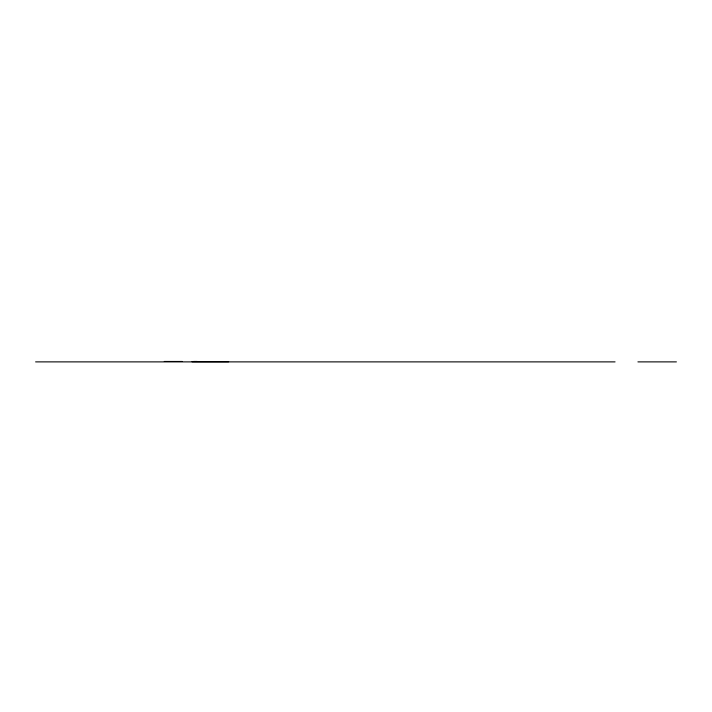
<?xml version="1.0" encoding="UTF-8"?>
<svg xmlns="http://www.w3.org/2000/svg" width="712" height="712" viewBox="0 0 712 712"><rect width="100%" height="100%" fill="white"/><g stroke="black" fill="none" stroke-linecap="round" stroke-linejoin="round"><path stroke-width="1.07" d="M164.294 361.465L182.263 361.465M193.628 361.465L197.171 361.465M192.035 361.758L228.659 361.758M35.609 361.883L615.061 361.883M637.916 361.883L676.4 361.883"/></g></svg>
